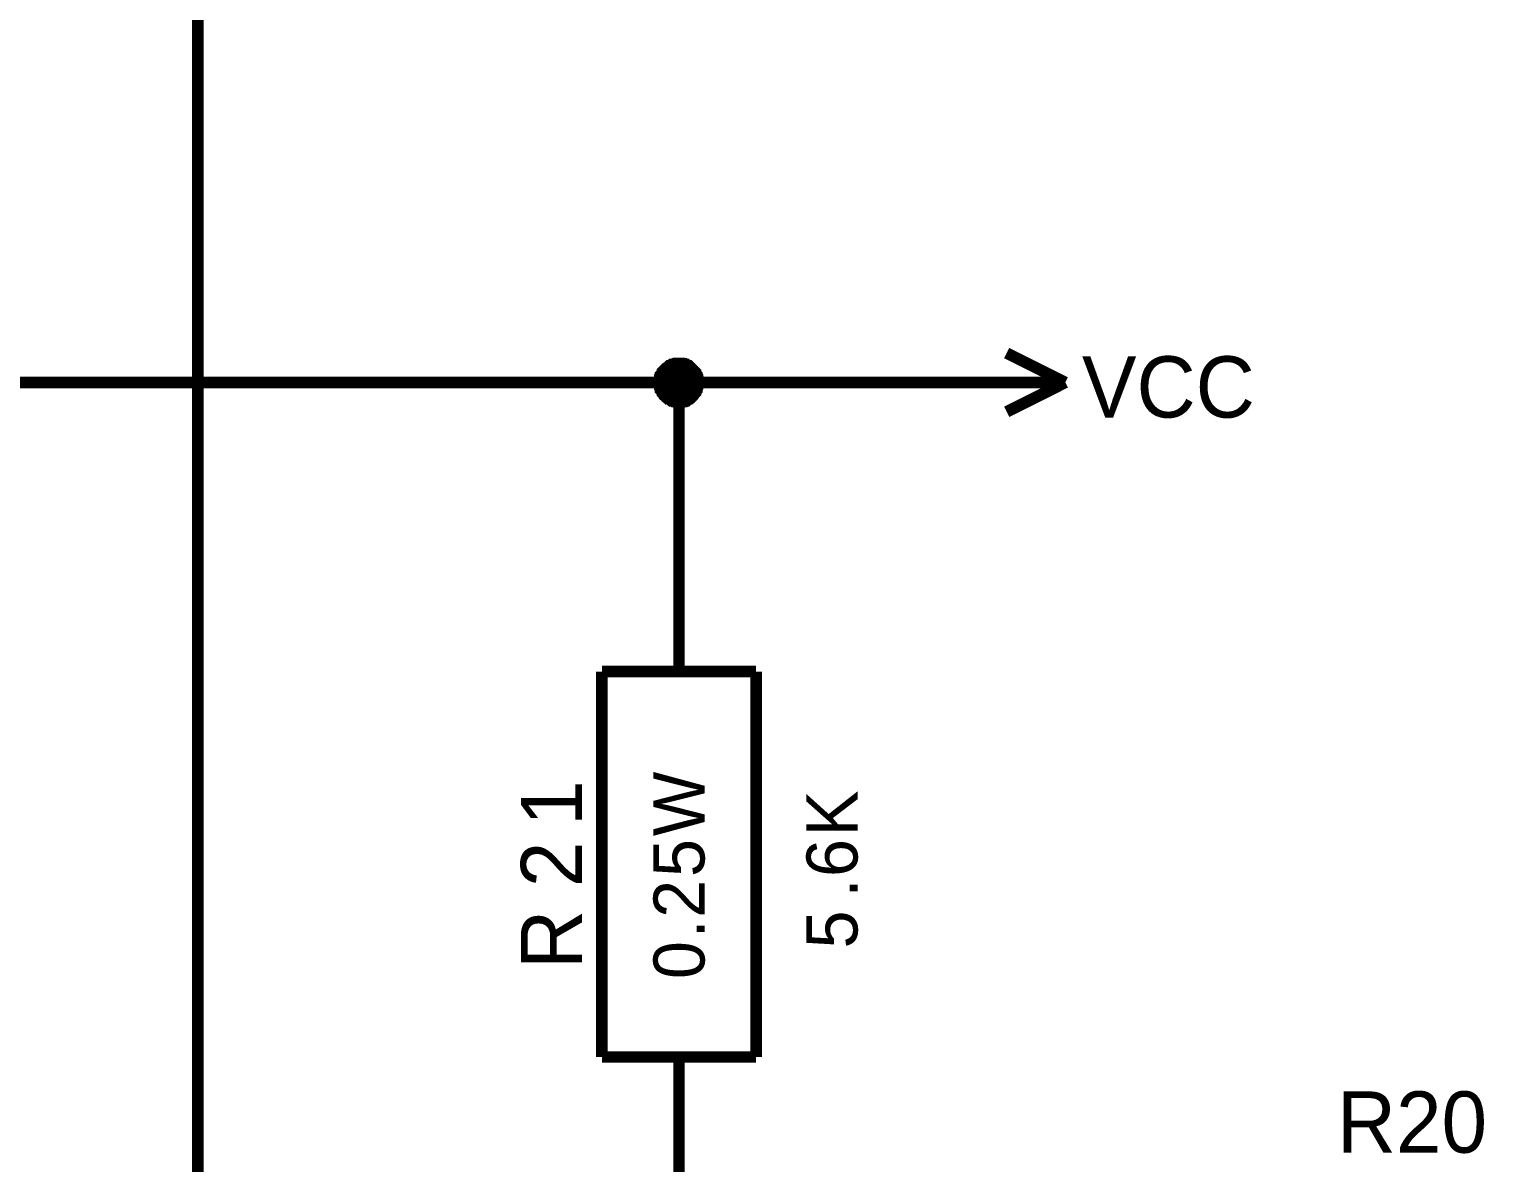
# Model space of a CAD drawing. Header units: millimetres. Extents: x 0 to 420, y 0 to 297.
# Drawn here: x 58.2 to 95.97, y 79.75 to 109.17 of the extents above; entities that cross this region are included whole.
import ezdxf

# ---------------------------------------------------------------- set-up
doc = ezdxf.new("R2010")
doc.units = ezdxf.units.MM
doc.layers.add('Sheet', color=255, linetype='Continuous')

msp = doc.modelspace()

# ---------------------------------------------------------------- linework, layer by layer
at = {"layer": 'Sheet'}
for points, const_width in [([(62.58, 117.485), (62.58, 74.995)], 0.3), ([(85.106, 99.999), (83.583, 100.761)], 0.3), ([(74.563, 99.999), (74.563, 100.032), (74.563, 100.049), (74.563, 100.082), (74.579, 100.098), (74.579, 100.132), (74.579, 100.148), (74.596, 100.165), (74.596, 100.198), (74.612, 100.214), (74.629, 100.231), (74.645, 100.264), (74.645, 100.281), (74.662, 100.297), (74.678, 100.314), (74.695, 100.33), (74.712, 100.347), (74.728, 100.363), (74.745, 100.38), (74.778, 100.396), (74.794, 100.413), (74.811, 100.43), (74.827, 100.43), (74.86, 100.446), (74.877, 100.463), (74.894, 100.463), (74.927, 100.479), (74.943, 100.479), (74.976, 100.479), (74.993, 100.496), (75.026, 100.496), (75.043, 100.496), (75.076, 100.496)], 0.3), ([(74.563, 99.999), (74.563, 100.032), (74.563, 100.049), (74.563, 100.082), (74.579, 100.098), (74.579, 100.132), (74.579, 100.148), (74.596, 100.165), (74.596, 100.198), (74.612, 100.214), (74.629, 100.231), (74.645, 100.264), (74.645, 100.281), (74.662, 100.297), (74.678, 100.314), (74.695, 100.33), (74.712, 100.347), (74.728, 100.363), (74.745, 100.38), (74.778, 100.396), (74.794, 100.413), (74.811, 100.43), (74.827, 100.43), (74.86, 100.446), (74.877, 100.463), (74.894, 100.463), (74.927, 100.479), (74.943, 100.479), (74.976, 100.479), (74.993, 100.496), (75.026, 100.496), (75.043, 100.496), (75.076, 100.496)], 0.3), ([(74.563, 99.999), (74.563, 100.032), (74.563, 100.049), (74.563, 100.082), (74.579, 100.098), (74.579, 100.132), (74.579, 100.148), (74.596, 100.165), (74.596, 100.198), (74.612, 100.214), (74.629, 100.231), (74.645, 100.264), (74.645, 100.281), (74.662, 100.297), (74.678, 100.314), (74.695, 100.33), (74.712, 100.347), (74.728, 100.363), (74.745, 100.38), (74.778, 100.396), (74.794, 100.413), (74.811, 100.43), (74.827, 100.43), (74.86, 100.446), (74.877, 100.463), (74.894, 100.463), (74.927, 100.479), (74.943, 100.479), (74.976, 100.479), (74.993, 100.496), (75.026, 100.496), (75.043, 100.496), (75.076, 100.496)], 0.3), ([(74.563, 99.999), (74.563, 100.032), (74.563, 100.049), (74.563, 100.082), (74.579, 100.098), (74.579, 100.132), (74.579, 100.148), (74.596, 100.165), (74.596, 100.198), (74.612, 100.214), (74.629, 100.231), (74.645, 100.264), (74.645, 100.281), (74.662, 100.297), (74.678, 100.314), (74.695, 100.33), (74.712, 100.347), (74.728, 100.363), (74.745, 100.38), (74.778, 100.396), (74.794, 100.413), (74.811, 100.43), (74.827, 100.43), (74.86, 100.446), (74.877, 100.463), (74.894, 100.463), (74.927, 100.479), (74.943, 100.479), (74.976, 100.479), (74.993, 100.496), (75.026, 100.496), (75.043, 100.496), (75.076, 100.496)], 0.3), ([(74.563, 99.999), (74.563, 100.032), (74.563, 100.049), (74.563, 100.082), (74.579, 100.098), (74.579, 100.132), (74.579, 100.148), (74.596, 100.165), (74.596, 100.198), (74.612, 100.214), (74.629, 100.231), (74.645, 100.264), (74.645, 100.281), (74.662, 100.297), (74.678, 100.314), (74.695, 100.33), (74.712, 100.347), (74.728, 100.363), (74.745, 100.38), (74.778, 100.396), (74.794, 100.413), (74.811, 100.43), (74.827, 100.43), (74.86, 100.446), (74.877, 100.463), (74.894, 100.463), (74.927, 100.479), (74.943, 100.479), (74.976, 100.479), (74.993, 100.496), (75.026, 100.496), (75.043, 100.496), (75.076, 100.496)], 0.0991), ([(74.563, 99.999), (74.563, 100.032), (74.563, 100.049), (74.563, 100.082), (74.579, 100.098), (74.579, 100.132), (74.579, 100.148), (74.596, 100.165), (74.596, 100.198), (74.612, 100.214), (74.629, 100.231), (74.645, 100.264), (74.645, 100.281), (74.662, 100.297), (74.678, 100.314), (74.695, 100.33), (74.712, 100.347), (74.728, 100.363), (74.745, 100.38), (74.778, 100.396), (74.794, 100.413), (74.811, 100.43), (74.827, 100.43), (74.86, 100.446), (74.877, 100.463), (74.894, 100.463), (74.927, 100.479), (74.943, 100.479), (74.976, 100.479), (74.993, 100.496), (75.026, 100.496), (75.043, 100.496), (75.076, 100.496)], 0.0991), ([(74.563, 99.999), (74.563, 100.032), (74.563, 100.049), (74.563, 100.082), (74.579, 100.098), (74.579, 100.132), (74.579, 100.148), (74.596, 100.165), (74.596, 100.198), (74.612, 100.214), (74.629, 100.231), (74.645, 100.264), (74.645, 100.281), (74.662, 100.297), (74.678, 100.314), (74.695, 100.33), (74.712, 100.347), (74.728, 100.363), (74.745, 100.38), (74.778, 100.396), (74.794, 100.413), (74.811, 100.43), (74.827, 100.43), (74.86, 100.446), (74.877, 100.463), (74.894, 100.463), (74.927, 100.479), (74.943, 100.479), (74.976, 100.479), (74.993, 100.496), (75.026, 100.496), (75.043, 100.496), (75.076, 100.496)], 0.0991), ([(74.563, 99.999), (74.563, 100.032), (74.563, 100.049), (74.563, 100.082), (74.579, 100.098), (74.579, 100.132), (74.579, 100.148), (74.596, 100.165), (74.596, 100.198), (74.612, 100.214), (74.629, 100.231), (74.645, 100.264), (74.645, 100.281), (74.662, 100.297), (74.678, 100.314), (74.695, 100.33), (74.712, 100.347), (74.728, 100.363), (74.745, 100.38), (74.778, 100.396), (74.794, 100.413), (74.811, 100.43), (74.827, 100.43), (74.86, 100.446), (74.877, 100.463), (74.894, 100.463), (74.927, 100.479), (74.943, 100.479), (74.976, 100.479), (74.993, 100.496), (75.026, 100.496), (75.043, 100.496), (75.076, 100.496)], 0.0991), ([(75.076, 100.496), (75.076, 100.496)], 0.3), ([(75.076, 100.496), (75.109, 100.496), (75.125, 100.496), (75.158, 100.496), (75.175, 100.479), (75.208, 100.479), (75.225, 100.479), (75.241, 100.463), (75.274, 100.463), (75.291, 100.446), (75.307, 100.43), (75.34, 100.43), (75.357, 100.413), (75.374, 100.396), (75.39, 100.38), (75.407, 100.363), (75.423, 100.347), (75.44, 100.33), (75.456, 100.314), (75.473, 100.297), (75.489, 100.281), (75.506, 100.264), (75.506, 100.231), (75.523, 100.214), (75.539, 100.198), (75.539, 100.165), (75.556, 100.148), (75.556, 100.132), (75.556, 100.098), (75.572, 100.082), (75.572, 100.049), (75.572, 100.032), (75.572, 99.999)], 0.3), ([(75.076, 100.496), (75.076, 100.496)], 0.3), ([(75.076, 100.496), (75.109, 100.496), (75.125, 100.496), (75.158, 100.496), (75.175, 100.479), (75.208, 100.479), (75.225, 100.479), (75.241, 100.463), (75.274, 100.463), (75.291, 100.446), (75.307, 100.43), (75.34, 100.43), (75.357, 100.413), (75.374, 100.396), (75.39, 100.38), (75.407, 100.363), (75.423, 100.347), (75.44, 100.33), (75.456, 100.314), (75.473, 100.297), (75.489, 100.281), (75.506, 100.264), (75.506, 100.231), (75.523, 100.214), (75.539, 100.198), (75.539, 100.165), (75.556, 100.148), (75.556, 100.132), (75.556, 100.098), (75.572, 100.082), (75.572, 100.049), (75.572, 100.032), (75.572, 99.999)], 0.3), ([(75.076, 100.496), (75.076, 100.496)], 0.3), ([(75.076, 100.496), (75.109, 100.496), (75.125, 100.496), (75.158, 100.496), (75.175, 100.479), (75.208, 100.479), (75.225, 100.479), (75.241, 100.463), (75.274, 100.463), (75.291, 100.446), (75.307, 100.43), (75.34, 100.43), (75.357, 100.413), (75.374, 100.396), (75.39, 100.38), (75.407, 100.363), (75.423, 100.347), (75.44, 100.33), (75.456, 100.314), (75.473, 100.297), (75.489, 100.281), (75.506, 100.264), (75.506, 100.231), (75.523, 100.214), (75.539, 100.198), (75.539, 100.165), (75.556, 100.148), (75.556, 100.132), (75.556, 100.098), (75.572, 100.082), (75.572, 100.049), (75.572, 100.032), (75.572, 99.999)], 0.3), ([(75.076, 100.496), (75.076, 100.496)], 0.3), ([(75.076, 100.496), (75.109, 100.496), (75.125, 100.496), (75.158, 100.496), (75.175, 100.479), (75.208, 100.479), (75.225, 100.479), (75.241, 100.463), (75.274, 100.463), (75.291, 100.446), (75.307, 100.43), (75.34, 100.43), (75.357, 100.413), (75.374, 100.396), (75.39, 100.38), (75.407, 100.363), (75.423, 100.347), (75.44, 100.33), (75.456, 100.314), (75.473, 100.297), (75.489, 100.281), (75.506, 100.264), (75.506, 100.231), (75.523, 100.214), (75.539, 100.198), (75.539, 100.165), (75.556, 100.148), (75.556, 100.132), (75.556, 100.098), (75.572, 100.082), (75.572, 100.049), (75.572, 100.032), (75.572, 99.999)], 0.3), ([(75.076, 100.496), (75.076, 100.496)], 0.0991), ([(75.076, 100.496), (75.109, 100.496), (75.125, 100.496), (75.158, 100.496), (75.175, 100.479), (75.208, 100.479), (75.225, 100.479), (75.241, 100.463), (75.274, 100.463), (75.291, 100.446), (75.307, 100.43), (75.34, 100.43), (75.357, 100.413), (75.374, 100.396), (75.39, 100.38), (75.407, 100.363), (75.423, 100.347), (75.44, 100.33), (75.456, 100.314), (75.473, 100.297), (75.489, 100.281), (75.506, 100.264), (75.506, 100.231), (75.523, 100.214), (75.539, 100.198), (75.539, 100.165), (75.556, 100.148), (75.556, 100.132), (75.556, 100.098), (75.572, 100.082), (75.572, 100.049), (75.572, 100.032), (75.572, 99.999)], 0.0991), ([(75.076, 100.496), (75.076, 100.496)], 0.0991), ([(75.076, 100.496), (75.109, 100.496), (75.125, 100.496), (75.158, 100.496), (75.175, 100.479), (75.208, 100.479), (75.225, 100.479), (75.241, 100.463), (75.274, 100.463), (75.291, 100.446), (75.307, 100.43), (75.34, 100.43), (75.357, 100.413), (75.374, 100.396), (75.39, 100.38), (75.407, 100.363), (75.423, 100.347), (75.44, 100.33), (75.456, 100.314), (75.473, 100.297), (75.489, 100.281), (75.506, 100.264), (75.506, 100.231), (75.523, 100.214), (75.539, 100.198), (75.539, 100.165), (75.556, 100.148), (75.556, 100.132), (75.556, 100.098), (75.572, 100.082), (75.572, 100.049), (75.572, 100.032), (75.572, 99.999)], 0.0991), ([(75.076, 100.496), (75.076, 100.496)], 0.0991), ([(75.076, 100.496), (75.109, 100.496), (75.125, 100.496), (75.158, 100.496), (75.175, 100.479), (75.208, 100.479), (75.225, 100.479), (75.241, 100.463), (75.274, 100.463), (75.291, 100.446), (75.307, 100.43), (75.34, 100.43), (75.357, 100.413), (75.374, 100.396), (75.39, 100.38), (75.407, 100.363), (75.423, 100.347), (75.44, 100.33), (75.456, 100.314), (75.473, 100.297), (75.489, 100.281), (75.506, 100.264), (75.506, 100.231), (75.523, 100.214), (75.539, 100.198), (75.539, 100.165), (75.556, 100.148), (75.556, 100.132), (75.556, 100.098), (75.572, 100.082), (75.572, 100.049), (75.572, 100.032), (75.572, 99.999)], 0.0991), ([(75.076, 100.496), (75.076, 100.496)], 0.0991), ([(75.076, 100.496), (75.109, 100.496), (75.125, 100.496), (75.158, 100.496), (75.175, 100.479), (75.208, 100.479), (75.225, 100.479), (75.241, 100.463), (75.274, 100.463), (75.291, 100.446), (75.307, 100.43), (75.34, 100.43), (75.357, 100.413), (75.374, 100.396), (75.39, 100.38), (75.407, 100.363), (75.423, 100.347), (75.44, 100.33), (75.456, 100.314), (75.473, 100.297), (75.489, 100.281), (75.506, 100.264), (75.506, 100.231), (75.523, 100.214), (75.539, 100.198), (75.539, 100.165), (75.556, 100.148), (75.556, 100.132), (75.556, 100.098), (75.572, 100.082), (75.572, 100.049), (75.572, 100.032), (75.572, 99.999)], 0.0991), ([(75.076, 99.999), (57.581, 99.999)], 0.3), ([(75.076, 99.486), (75.043, 99.486), (75.026, 99.486), (74.993, 99.486), (74.976, 99.502), (74.943, 99.502), (74.927, 99.502), (74.894, 99.519), (74.877, 99.519), (74.86, 99.535), (74.827, 99.552), (74.811, 99.569), (74.794, 99.569), (74.778, 99.585), (74.745, 99.602), (74.728, 99.618), (74.712, 99.635), (74.695, 99.651), (74.678, 99.668), (74.662, 99.701), (74.645, 99.718), (74.645, 99.734), (74.629, 99.751), (74.612, 99.784), (74.596, 99.8), (74.596, 99.817), (74.579, 99.85), (74.579, 99.867), (74.579, 99.9), (74.563, 99.916), (74.563, 99.949), (74.563, 99.966), (74.563, 99.999)], 0.3), ([(74.563, 99.999), (74.563, 99.999)], 0.3), ([(75.076, 99.486), (75.043, 99.486), (75.026, 99.486), (74.993, 99.486), (74.976, 99.502), (74.943, 99.502), (74.927, 99.502), (74.894, 99.519), (74.877, 99.519), (74.86, 99.535), (74.827, 99.552), (74.811, 99.569), (74.794, 99.569), (74.778, 99.585), (74.745, 99.602), (74.728, 99.618), (74.712, 99.635), (74.695, 99.651), (74.678, 99.668), (74.662, 99.701), (74.645, 99.718), (74.645, 99.734), (74.629, 99.751), (74.612, 99.784), (74.596, 99.8), (74.596, 99.817), (74.579, 99.85), (74.579, 99.867), (74.579, 99.9), (74.563, 99.916), (74.563, 99.949), (74.563, 99.966), (74.563, 99.999)], 0.3), ([(74.563, 99.999), (74.563, 99.999)], 0.3), ([(75.076, 99.486), (75.043, 99.486), (75.026, 99.486), (74.993, 99.486), (74.976, 99.502), (74.943, 99.502), (74.927, 99.502), (74.894, 99.519), (74.877, 99.519), (74.86, 99.535), (74.827, 99.552), (74.811, 99.569), (74.794, 99.569), (74.778, 99.585), (74.745, 99.602), (74.728, 99.618), (74.712, 99.635), (74.695, 99.651), (74.678, 99.668), (74.662, 99.701), (74.645, 99.718), (74.645, 99.734), (74.629, 99.751), (74.612, 99.784), (74.596, 99.8), (74.596, 99.817), (74.579, 99.85), (74.579, 99.867), (74.579, 99.9), (74.563, 99.916), (74.563, 99.949), (74.563, 99.966), (74.563, 99.999)], 0.3), ([(74.563, 99.999), (74.563, 99.999)], 0.3), ([(75.076, 99.486), (75.043, 99.486), (75.026, 99.486), (74.993, 99.486), (74.976, 99.502), (74.943, 99.502), (74.927, 99.502), (74.894, 99.519), (74.877, 99.519), (74.86, 99.535), (74.827, 99.552), (74.811, 99.569), (74.794, 99.569), (74.778, 99.585), (74.745, 99.602), (74.728, 99.618), (74.712, 99.635), (74.695, 99.651), (74.678, 99.668), (74.662, 99.701), (74.645, 99.718), (74.645, 99.734), (74.629, 99.751), (74.612, 99.784), (74.596, 99.8), (74.596, 99.817), (74.579, 99.85), (74.579, 99.867), (74.579, 99.9), (74.563, 99.916), (74.563, 99.949), (74.563, 99.966), (74.563, 99.999)], 0.3), ([(74.563, 99.999), (74.563, 99.999)], 0.3), ([(75.076, 94.998), (75.076, 99.999), (82.573, 99.999)], 0.3), ([(75.572, 99.999), (75.572, 99.966), (75.572, 99.949), (75.572, 99.916), (75.556, 99.9), (75.556, 99.867), (75.556, 99.85), (75.539, 99.817), (75.539, 99.8), (75.523, 99.784), (75.506, 99.751), (75.506, 99.734), (75.489, 99.718), (75.473, 99.701), (75.456, 99.668), (75.44, 99.651), (75.423, 99.635), (75.407, 99.618), (75.39, 99.602), (75.374, 99.585), (75.357, 99.569), (75.34, 99.569), (75.307, 99.552), (75.291, 99.535), (75.274, 99.519), (75.241, 99.519), (75.225, 99.502), (75.208, 99.502), (75.175, 99.502), (75.158, 99.486), (75.125, 99.486), (75.109, 99.486), (75.076, 99.486)], 0.3), ([(75.572, 99.999), (75.572, 99.966), (75.572, 99.949), (75.572, 99.916), (75.556, 99.9), (75.556, 99.867), (75.556, 99.85), (75.539, 99.817), (75.539, 99.8), (75.523, 99.784), (75.506, 99.751), (75.506, 99.734), (75.489, 99.718), (75.473, 99.701), (75.456, 99.668), (75.44, 99.651), (75.423, 99.635), (75.407, 99.618), (75.39, 99.602), (75.374, 99.585), (75.357, 99.569), (75.34, 99.569), (75.307, 99.552), (75.291, 99.535), (75.274, 99.519), (75.241, 99.519), (75.225, 99.502), (75.208, 99.502), (75.175, 99.502), (75.158, 99.486), (75.125, 99.486), (75.109, 99.486), (75.076, 99.486)], 0.3), ([(75.572, 99.999), (75.572, 99.966), (75.572, 99.949), (75.572, 99.916), (75.556, 99.9), (75.556, 99.867), (75.556, 99.85), (75.539, 99.817), (75.539, 99.8), (75.523, 99.784), (75.506, 99.751), (75.506, 99.734), (75.489, 99.718), (75.473, 99.701), (75.456, 99.668), (75.44, 99.651), (75.423, 99.635), (75.407, 99.618), (75.39, 99.602), (75.374, 99.585), (75.357, 99.569), (75.34, 99.569), (75.307, 99.552), (75.291, 99.535), (75.274, 99.519), (75.241, 99.519), (75.225, 99.502), (75.208, 99.502), (75.175, 99.502), (75.158, 99.486), (75.125, 99.486), (75.109, 99.486), (75.076, 99.486)], 0.3), ([(75.572, 99.999), (75.572, 99.966), (75.572, 99.949), (75.572, 99.916), (75.556, 99.9), (75.556, 99.867), (75.556, 99.85), (75.539, 99.817), (75.539, 99.8), (75.523, 99.784), (75.506, 99.751), (75.506, 99.734), (75.489, 99.718), (75.473, 99.701), (75.456, 99.668), (75.44, 99.651), (75.423, 99.635), (75.407, 99.618), (75.39, 99.602), (75.374, 99.585), (75.357, 99.569), (75.34, 99.569), (75.307, 99.552), (75.291, 99.535), (75.274, 99.519), (75.241, 99.519), (75.225, 99.502), (75.208, 99.502), (75.175, 99.502), (75.158, 99.486), (75.125, 99.486), (75.109, 99.486), (75.076, 99.486)], 0.3), ([(75.572, 99.999), (75.572, 99.999), (75.572, 99.999), (75.572, 99.999), (75.572, 99.999), (75.572, 99.999), (75.572, 99.999), (75.572, 99.999), (75.572, 99.999), (75.572, 99.999), (75.572, 99.999), (75.572, 99.999), (75.572, 99.999), (75.572, 99.999), (75.572, 99.999), (75.572, 99.999), (75.572, 99.999), (75.572, 99.999), (75.572, 99.999), (75.572, 99.999), (75.572, 99.999), (75.572, 99.999), (75.572, 99.999), (75.572, 99.999), (75.572, 99.999), (75.572, 99.999), (75.572, 99.999), (75.572, 99.999), (75.572, 99.999), (75.572, 99.999), (75.572, 99.999), (75.572, 99.999), (75.572, 99.999)], 0.3), ([(75.572, 99.999), (75.572, 99.999)], 0.3), ([(75.572, 99.999), (75.572, 99.999), (75.572, 99.999), (75.572, 99.999), (75.572, 99.999), (75.572, 99.999), (75.572, 99.999), (75.572, 99.999), (75.572, 99.999), (75.572, 99.999), (75.572, 99.999), (75.572, 99.999), (75.572, 99.999), (75.572, 99.999), (75.572, 99.999), (75.572, 99.999), (75.572, 99.999), (75.572, 99.999), (75.572, 99.999), (75.572, 99.999), (75.572, 99.999), (75.572, 99.999), (75.572, 99.999), (75.572, 99.999), (75.572, 99.999), (75.572, 99.999), (75.572, 99.999), (75.572, 99.999), (75.572, 99.999), (75.572, 99.999), (75.572, 99.999), (75.572, 99.999), (75.572, 99.999)], 0.3), ([(75.572, 99.999), (75.572, 99.999)], 0.3), ([(75.572, 99.999), (75.572, 99.999), (75.572, 99.999), (75.572, 99.999), (75.572, 99.999), (75.572, 99.999), (75.572, 99.999), (75.572, 99.999), (75.572, 99.999), (75.572, 99.999), (75.572, 99.999), (75.572, 99.999), (75.572, 99.999), (75.572, 99.999), (75.572, 99.999), (75.572, 99.999), (75.572, 99.999), (75.572, 99.999), (75.572, 99.999), (75.572, 99.999), (75.572, 99.999), (75.572, 99.999), (75.572, 99.999), (75.572, 99.999), (75.572, 99.999), (75.572, 99.999), (75.572, 99.999), (75.572, 99.999), (75.572, 99.999), (75.572, 99.999), (75.572, 99.999), (75.572, 99.999), (75.572, 99.999)], 0.3), ([(75.572, 99.999), (75.572, 99.999)], 0.3), ([(75.572, 99.999), (75.572, 99.999), (75.572, 99.999), (75.572, 99.999), (75.572, 99.999), (75.572, 99.999), (75.572, 99.999), (75.572, 99.999), (75.572, 99.999), (75.572, 99.999), (75.572, 99.999), (75.572, 99.999), (75.572, 99.999), (75.572, 99.999), (75.572, 99.999), (75.572, 99.999), (75.572, 99.999), (75.572, 99.999), (75.572, 99.999), (75.572, 99.999), (75.572, 99.999), (75.572, 99.999), (75.572, 99.999), (75.572, 99.999), (75.572, 99.999), (75.572, 99.999), (75.572, 99.999), (75.572, 99.999), (75.572, 99.999), (75.572, 99.999), (75.572, 99.999), (75.572, 99.999), (75.572, 99.999)], 0.3), ([(75.572, 99.999), (75.572, 99.999)], 0.3), ([(82.573, 99.999), (85.106, 99.999)], 0.3), ([(85.106, 99.999), (83.583, 99.237)], 0.3), ([(75.076, 99.486), (75.043, 99.486), (75.026, 99.486), (74.993, 99.486), (74.976, 99.502), (74.943, 99.502), (74.927, 99.502), (74.894, 99.519), (74.877, 99.519), (74.86, 99.535), (74.827, 99.552), (74.811, 99.569), (74.794, 99.569), (74.778, 99.585), (74.745, 99.602), (74.728, 99.618), (74.712, 99.635), (74.695, 99.651), (74.678, 99.668), (74.662, 99.701), (74.645, 99.718), (74.645, 99.734), (74.629, 99.751), (74.612, 99.784), (74.596, 99.8), (74.596, 99.817), (74.579, 99.85), (74.579, 99.867), (74.579, 99.9), (74.563, 99.916), (74.563, 99.949), (74.563, 99.966), (74.563, 99.999)], 0.0991), ([(74.563, 99.999), (74.563, 99.999)], 0.0991), ([(75.076, 99.486), (75.043, 99.486), (75.026, 99.486), (74.993, 99.486), (74.976, 99.502), (74.943, 99.502), (74.927, 99.502), (74.894, 99.519), (74.877, 99.519), (74.86, 99.535), (74.827, 99.552), (74.811, 99.569), (74.794, 99.569), (74.778, 99.585), (74.745, 99.602), (74.728, 99.618), (74.712, 99.635), (74.695, 99.651), (74.678, 99.668), (74.662, 99.701), (74.645, 99.718), (74.645, 99.734), (74.629, 99.751), (74.612, 99.784), (74.596, 99.8), (74.596, 99.817), (74.579, 99.85), (74.579, 99.867), (74.579, 99.9), (74.563, 99.916), (74.563, 99.949), (74.563, 99.966), (74.563, 99.999)], 0.0991), ([(74.563, 99.999), (74.563, 99.999)], 0.0991), ([(75.076, 99.486), (75.043, 99.486), (75.026, 99.486), (74.993, 99.486), (74.976, 99.502), (74.943, 99.502), (74.927, 99.502), (74.894, 99.519), (74.877, 99.519), (74.86, 99.535), (74.827, 99.552), (74.811, 99.569), (74.794, 99.569), (74.778, 99.585), (74.745, 99.602), (74.728, 99.618), (74.712, 99.635), (74.695, 99.651), (74.678, 99.668), (74.662, 99.701), (74.645, 99.718), (74.645, 99.734), (74.629, 99.751), (74.612, 99.784), (74.596, 99.8), (74.596, 99.817), (74.579, 99.85), (74.579, 99.867), (74.579, 99.9), (74.563, 99.916), (74.563, 99.949), (74.563, 99.966), (74.563, 99.999)], 0.0991), ([(74.563, 99.999), (74.563, 99.999)], 0.0991), ([(75.076, 99.486), (75.043, 99.486), (75.026, 99.486), (74.993, 99.486), (74.976, 99.502), (74.943, 99.502), (74.927, 99.502), (74.894, 99.519), (74.877, 99.519), (74.86, 99.535), (74.827, 99.552), (74.811, 99.569), (74.794, 99.569), (74.778, 99.585), (74.745, 99.602), (74.728, 99.618), (74.712, 99.635), (74.695, 99.651), (74.678, 99.668), (74.662, 99.701), (74.645, 99.718), (74.645, 99.734), (74.629, 99.751), (74.612, 99.784), (74.596, 99.8), (74.596, 99.817), (74.579, 99.85), (74.579, 99.867), (74.579, 99.9), (74.563, 99.916), (74.563, 99.949), (74.563, 99.966), (74.563, 99.999)], 0.0991), ([(74.563, 99.999), (74.563, 99.999)], 0.0991), ([(75.572, 99.999), (75.572, 99.966), (75.572, 99.949), (75.572, 99.916), (75.556, 99.9), (75.556, 99.867), (75.556, 99.85), (75.539, 99.817), (75.539, 99.8), (75.523, 99.784), (75.506, 99.751), (75.506, 99.734), (75.489, 99.718), (75.473, 99.701), (75.456, 99.668), (75.44, 99.651), (75.423, 99.635), (75.407, 99.618), (75.39, 99.602), (75.374, 99.585), (75.357, 99.569), (75.34, 99.569), (75.307, 99.552), (75.291, 99.535), (75.274, 99.519), (75.241, 99.519), (75.225, 99.502), (75.208, 99.502), (75.175, 99.502), (75.158, 99.486), (75.125, 99.486), (75.109, 99.486), (75.076, 99.486)], 0.0991), ([(75.572, 99.999), (75.572, 99.966), (75.572, 99.949), (75.572, 99.916), (75.556, 99.9), (75.556, 99.867), (75.556, 99.85), (75.539, 99.817), (75.539, 99.8), (75.523, 99.784), (75.506, 99.751), (75.506, 99.734), (75.489, 99.718), (75.473, 99.701), (75.456, 99.668), (75.44, 99.651), (75.423, 99.635), (75.407, 99.618), (75.39, 99.602), (75.374, 99.585), (75.357, 99.569), (75.34, 99.569), (75.307, 99.552), (75.291, 99.535), (75.274, 99.519), (75.241, 99.519), (75.225, 99.502), (75.208, 99.502), (75.175, 99.502), (75.158, 99.486), (75.125, 99.486), (75.109, 99.486), (75.076, 99.486)], 0.0991), ([(75.572, 99.999), (75.572, 99.966), (75.572, 99.949), (75.572, 99.916), (75.556, 99.9), (75.556, 99.867), (75.556, 99.85), (75.539, 99.817), (75.539, 99.8), (75.523, 99.784), (75.506, 99.751), (75.506, 99.734), (75.489, 99.718), (75.473, 99.701), (75.456, 99.668), (75.44, 99.651), (75.423, 99.635), (75.407, 99.618), (75.39, 99.602), (75.374, 99.585), (75.357, 99.569), (75.34, 99.569), (75.307, 99.552), (75.291, 99.535), (75.274, 99.519), (75.241, 99.519), (75.225, 99.502), (75.208, 99.502), (75.175, 99.502), (75.158, 99.486), (75.125, 99.486), (75.109, 99.486), (75.076, 99.486)], 0.0991), ([(75.572, 99.999), (75.572, 99.966), (75.572, 99.949), (75.572, 99.916), (75.556, 99.9), (75.556, 99.867), (75.556, 99.85), (75.539, 99.817), (75.539, 99.8), (75.523, 99.784), (75.506, 99.751), (75.506, 99.734), (75.489, 99.718), (75.473, 99.701), (75.456, 99.668), (75.44, 99.651), (75.423, 99.635), (75.407, 99.618), (75.39, 99.602), (75.374, 99.585), (75.357, 99.569), (75.34, 99.569), (75.307, 99.552), (75.291, 99.535), (75.274, 99.519), (75.241, 99.519), (75.225, 99.502), (75.208, 99.502), (75.175, 99.502), (75.158, 99.486), (75.125, 99.486), (75.109, 99.486), (75.076, 99.486)], 0.0991), ([(75.572, 99.999), (75.572, 99.999), (75.572, 99.999), (75.572, 99.999), (75.572, 99.999), (75.572, 99.999), (75.572, 99.999), (75.572, 99.999), (75.572, 99.999), (75.572, 99.999), (75.572, 99.999), (75.572, 99.999), (75.572, 99.999), (75.572, 99.999), (75.572, 99.999), (75.572, 99.999), (75.572, 99.999), (75.572, 99.999), (75.572, 99.999), (75.572, 99.999), (75.572, 99.999), (75.572, 99.999), (75.572, 99.999), (75.572, 99.999), (75.572, 99.999), (75.572, 99.999), (75.572, 99.999), (75.572, 99.999), (75.572, 99.999), (75.572, 99.999), (75.572, 99.999), (75.572, 99.999), (75.572, 99.999)], 0.0991), ([(75.572, 99.999), (75.572, 99.999)], 0.0991), ([(75.572, 99.999), (75.572, 99.999), (75.572, 99.999), (75.572, 99.999), (75.572, 99.999), (75.572, 99.999), (75.572, 99.999), (75.572, 99.999), (75.572, 99.999), (75.572, 99.999), (75.572, 99.999), (75.572, 99.999), (75.572, 99.999), (75.572, 99.999), (75.572, 99.999), (75.572, 99.999), (75.572, 99.999), (75.572, 99.999), (75.572, 99.999), (75.572, 99.999), (75.572, 99.999), (75.572, 99.999), (75.572, 99.999), (75.572, 99.999), (75.572, 99.999), (75.572, 99.999), (75.572, 99.999), (75.572, 99.999), (75.572, 99.999), (75.572, 99.999), (75.572, 99.999), (75.572, 99.999), (75.572, 99.999)], 0.0991), ([(75.572, 99.999), (75.572, 99.999)], 0.0991), ([(75.572, 99.999), (75.572, 99.999), (75.572, 99.999), (75.572, 99.999), (75.572, 99.999), (75.572, 99.999), (75.572, 99.999), (75.572, 99.999), (75.572, 99.999), (75.572, 99.999), (75.572, 99.999), (75.572, 99.999), (75.572, 99.999), (75.572, 99.999), (75.572, 99.999), (75.572, 99.999), (75.572, 99.999), (75.572, 99.999), (75.572, 99.999), (75.572, 99.999), (75.572, 99.999), (75.572, 99.999), (75.572, 99.999), (75.572, 99.999), (75.572, 99.999), (75.572, 99.999), (75.572, 99.999), (75.572, 99.999), (75.572, 99.999), (75.572, 99.999), (75.572, 99.999), (75.572, 99.999), (75.572, 99.999)], 0.0991), ([(75.572, 99.999), (75.572, 99.999)], 0.0991), ([(75.572, 99.999), (75.572, 99.999), (75.572, 99.999), (75.572, 99.999), (75.572, 99.999), (75.572, 99.999), (75.572, 99.999), (75.572, 99.999), (75.572, 99.999), (75.572, 99.999), (75.572, 99.999), (75.572, 99.999), (75.572, 99.999), (75.572, 99.999), (75.572, 99.999), (75.572, 99.999), (75.572, 99.999), (75.572, 99.999), (75.572, 99.999), (75.572, 99.999), (75.572, 99.999), (75.572, 99.999), (75.572, 99.999), (75.572, 99.999), (75.572, 99.999), (75.572, 99.999), (75.572, 99.999), (75.572, 99.999), (75.572, 99.999), (75.572, 99.999), (75.572, 99.999), (75.572, 99.999), (75.572, 99.999)], 0.0991), ([(75.572, 99.999), (75.572, 99.999)], 0.0991), ([(75.076, 92.498), (75.076, 94.998)], 0.3), ([(73.073, 92.498), (77.078, 92.498)], 0.3), ([(73.073, 82.496), (73.073, 92.498)], 0.3), ([(77.078, 82.496), (77.078, 92.498)], 0.3), ([(73.073, 82.496), (77.078, 82.496)], 0.3), ([(75.076, 82.496), (75.076, 79.996)], 0.3), ([(75.076, 77.496), (75.076, 79.996)], 0.3)]:
    msp.add_lwpolyline(points, dxfattribs=dict(at, const_width=const_width))
at = {"layer": 'Sheet', "const_width": 0.508}
msp.add_lwpolyline([(74.746, 100, 1), (75.254, 100, 1)], format="xyb", close=True, dxfattribs=at)

# ---------------------------------------------------------------- texts
at = {"layer": 'Sheet'}
for s, p in [('VCC', (85.536, 99.088)), ('R20', (92.156, 80.012))]:
    msp.add_text(s, height=1.5897, dxfattribs=at).set_placement(p)
for s, height, p in [('1', 1.59, (72.56, 88.491)), ('W', 1.325, (75.738, 88.226)), ('K', 1.325, (79.71, 88.226)), ('5', 1.325, (75.738, 87.166)), ('6', 1.325, (79.71, 87.166)), ('2', 1.59, (72.56, 86.901)), ('2', 1.325, (75.738, 86.106)), ('.', 1.325, (79.71, 86.636)), ('R', 1.59, (72.56, 84.781)), ('5', 1.325, (79.71, 85.311)), ('.', 1.325, (75.738, 85.576)), ('0', 1.325, (75.738, 84.517))]:
    msp.add_text(s, height=height, rotation=90, dxfattribs=at).set_placement(p)

doc.saveas('drawing.dxf')
